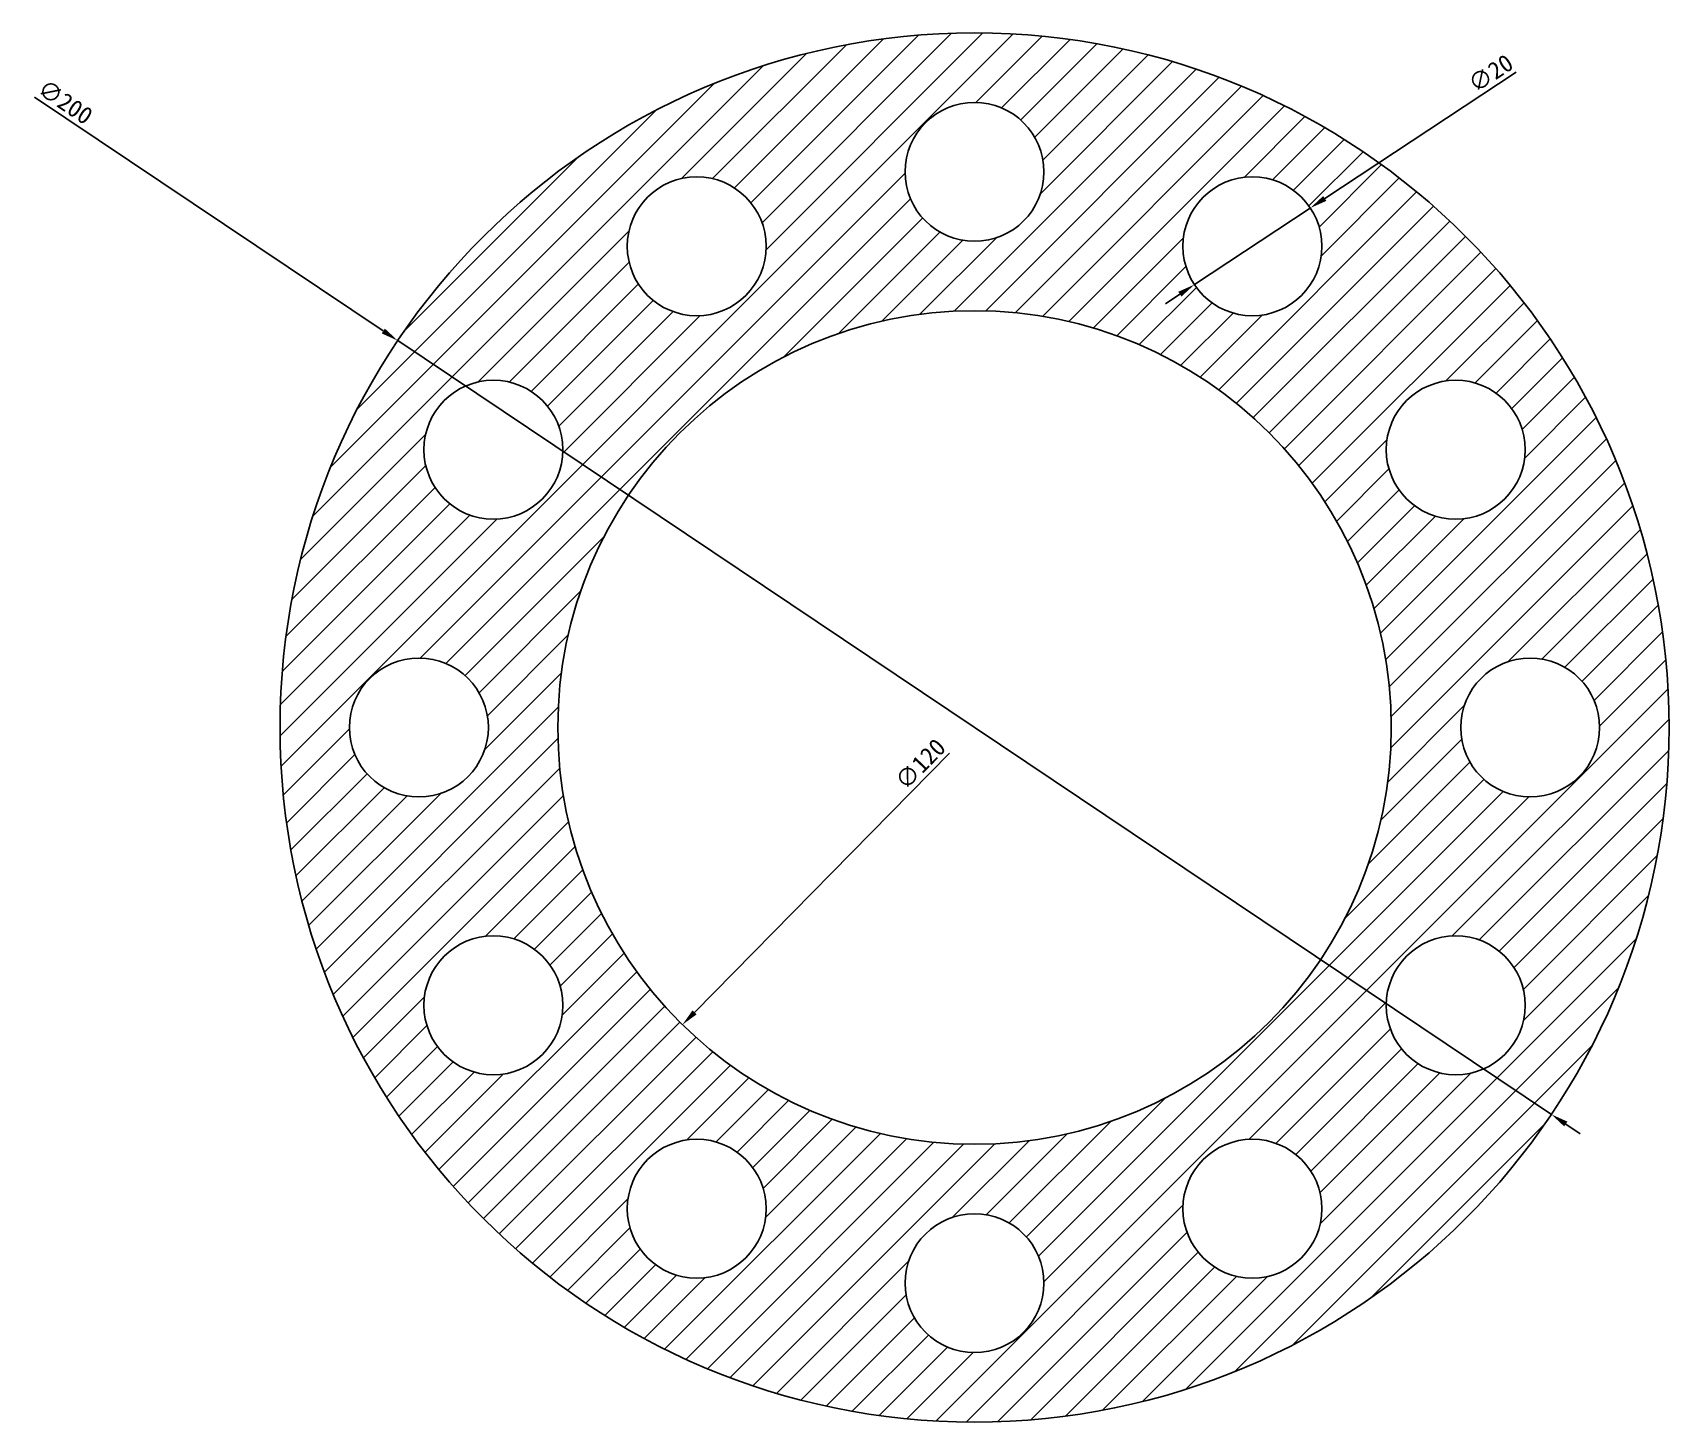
# Model space of a CAD drawing. Header units: millimetres. Extents: x -36 to 200, y 0 to 200.
import ezdxf

# ---------------------------------------------------------------- set-up
doc = ezdxf.new("R2010")
doc.units = ezdxf.units.MM
doc.styles.get("Standard").update_dxf_attribs({"font": ''})
doc.styles.get('Standard').set_extended_font_data('SimSun')
doc.dimstyles.new('ISO-25', dxfattribs={"dimtxt": 2.5, "dimasz": 2.5, "dimexe": 1.25, "dimexo": 0.625, "dimtad": 1, "dimtxsty": 'Standard', "dimcen": 2.5, "dimadec": 0, "dimazin": 0, "dimtfac": 1, "dimtmove": 0, "dimatfit": 3, "dimfxl": 1, "dimarcsym": 0})

# ---------------------------------------------------------------- blocks, each defined once
blk = doc.blocks.new('*U2')
blk.add_circle((0, 0), 10)
blk = doc.blocks.new('*U3')
at = {"color": 0, "linetype": 'ByBlock', "lineweight": -2, "transparency": 16777216}
blk.add_blockref('*U2', (100, 180), dxfattribs=at)
for p, rotation in [((60, 169.28), 30), ((140, 169.28), 329.9999999999999), ((30.72, 140), 59.99999999999999), ((169.28, 140), 299.9999999999999), ((20, 100), 90), ((180, 100), 270), ((30.72, 60), 120), ((169.28, 60), 240), ((60, 30.72), 150), ((140, 30.72), 210), ((100, 20), 180)]:
    blk.add_blockref('*U2', p, dxfattribs=dict(at, rotation=rotation))
blk = doc.blocks.new('*D17')
at = {"color": 0, "lineweight": -2}
for p, q in [((177.98, 194.36), (150.43, 176.17)), ((131.66, 163.77), (148.34, 174.79)), ((129.57, 162.39), (127.48, 161.02))]:
    blk.add_line(p, q, dxfattribs=at)
at = {"color": 0}
for points in [[(150.2, 176.52), (150.66, 175.82), (148.34, 174.79)], [(129.8, 162.05), (129.34, 162.74), (131.66, 163.77)]]:
    blk.add_solid(points, dxfattribs=at)
at = {"layer": 'Defpoints', "color": 0}
for p in [(148.34, 174.79), (131.66, 163.77)]:
    blk.add_point(p, dxfattribs=at)
at = {"color": 0, "insert": (174.31, 194.19), "char_height": 2.5, "attachment_point": 5, "rotation": 33.443}
blk.add_mtext('∅20', dxfattribs=at)
blk = doc.blocks.new('*D38')
at = {"color": 0, "lineweight": -2}
for p, q in [((-35.33, 190.75), (14.87, 157.09)), ((183.05, 44.3), (16.95, 155.7)), ((185.13, 42.91), (187.21, 41.52))]:
    blk.add_line(p, q, dxfattribs=at)
at = {"color": 0}
for points in [[(14.64, 156.74), (15.1, 157.43), (16.95, 155.7)], [(185.36, 43.26), (184.9, 42.57), (183.05, 44.3)]]:
    blk.add_solid(points, dxfattribs=at)
at = {"layer": 'Defpoints', "color": 0}
for p in [(16.95, 155.7), (183.05, 44.3)]:
    blk.add_point(p, dxfattribs=at)
at = {"color": 0, "insert": (-30.91, 190.05), "char_height": 2.5, "attachment_point": 5, "rotation": 326.1539}
blk.add_mtext('∅200', dxfattribs=at)
blk = doc.blocks.new('*D46')
at = {"color": 0, "lineweight": -2}
blk.add_line((96.38, 96.32), (59.69, 58.99), dxfattribs=at)
at = {"color": 0}
blk.add_solid([(59.4, 59.28), (59.99, 58.7), (57.94, 57.21)], dxfattribs=at)
at = {"layer": 'Defpoints', "color": 0}
for p in [(142.06, 142.79), (57.94, 57.21)]:
    blk.add_point(p, dxfattribs=at)
at = {"color": 0, "insert": (92.2, 94.74), "char_height": 2.5, "attachment_point": 5, "rotation": 45.4948}
blk.add_mtext('∅120', dxfattribs=at)

msp = doc.modelspace()

# ---------------------------------------------------------------- hatches: boundary and pattern name
h = msp.add_hatch()
h.set_pattern_fill('ANSI31', color=256)
edge = h.paths.add_edge_path()
edge.add_arc((100, 100), 100, 0, 360)
edge = h.paths.add_edge_path(flags=16)
edge.add_arc((100, 100), 60, 0, 360)
edge = h.paths.add_edge_path(flags=16)
edge.add_arc((140, 169.282), 10, 0, 360)
edge = h.paths.add_edge_path(flags=16)
edge.add_arc((169.282, 140), 10, 0, 360)
edge = h.paths.add_edge_path(flags=16)
edge.add_arc((180, 100), 10, 0, 360)
edge = h.paths.add_edge_path(flags=16)
edge.add_arc((169.282, 60), 10, 0, 360)
edge = h.paths.add_edge_path(flags=16)
edge.add_arc((100, 20), 10, 0, 360)
edge = h.paths.add_edge_path(flags=16)
edge.add_arc((30.718, 60), 10, 0, 360)
edge = h.paths.add_edge_path(flags=16)
edge.add_arc((20, 100), 10, 0, 360)
edge = h.paths.add_edge_path(flags=16)
edge.add_arc((30.718, 140), 10, 0, 360)
edge = h.paths.add_edge_path(flags=16)
edge.add_arc((60, 169.282), 10, 0, 360)
edge = h.paths.add_edge_path(flags=16)
edge.add_arc((100, 180), 10, 0, 360)
edge = h.paths.add_edge_path(flags=16)
edge.add_arc((140, 30.718), 10, 0, 360)
edge = h.paths.add_edge_path(flags=16)
edge.add_arc((60, 30.718), 10, 0, 360)

# ---------------------------------------------------------------- linework, layer by layer
for radius in [100, 60]:
    msp.add_circle((100, 100), radius)

# ---------------------------------------------------------------- block references
msp.add_blockref('*U3', (0, 0))

# ---------------------------------------------------------------- dimensions: what is measured, and where the dimension line sits
for p1, p2, picture, middle in [((131.656, 163.771), (148.344, 174.793), '*D17', (175.339, 192.622)), ((183.054, 44.304), (16.946, 155.696), '*D38', (-31.959, 188.492)), ((142.058, 142.791), (57.942, 57.209), '*D46', (93.542, 93.429))]:
    dim = msp.add_diameter_dim_2p(p1=p1, p2=p2, dimstyle='ISO-25')
    dim.commit()
    dim.dimension.update_dxf_attribs({"geometry": picture, "text_midpoint": middle, "dimtype": 163})

doc.saveas('drawing.dxf')
